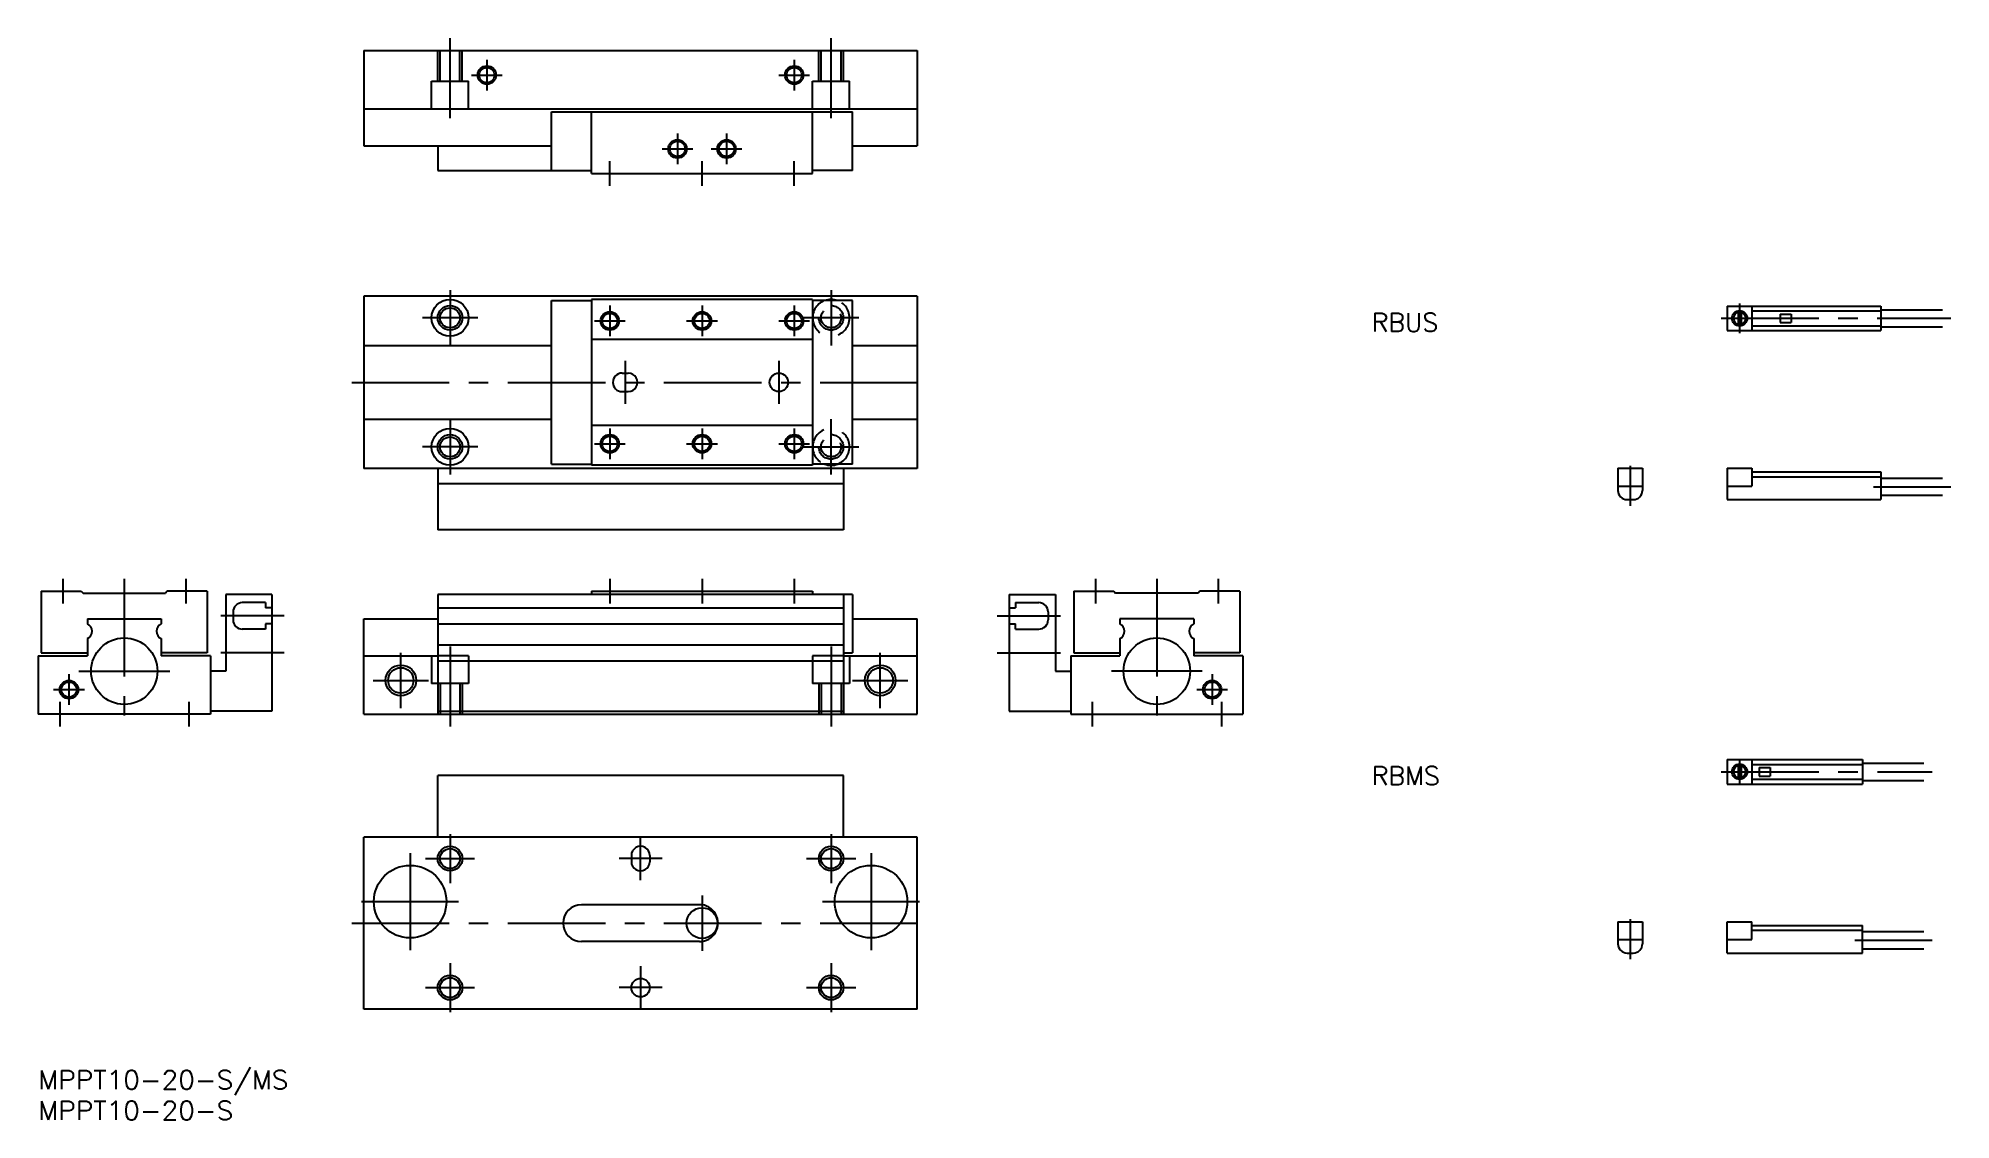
# Model space of a CAD drawing. Extents: x 0 to 311, y -8 to 168.
import ezdxf

# ---------------------------------------------------------------- set-up
doc = ezdxf.new("R2010")
doc.units = 0
doc.header["$LTSCALE"] = 0.5
doc.linetypes.add('CENTER', pattern=[50.8, 31.75, -6.35, 6.35, -6.35])
doc.linetypes.add('DASHED', pattern=[19.05, 12.7, -6.35])
for name, color, linetype in [('MSM_CENTER', 1, 'CENTER'), ('MSM_CONTINUOUS', 7, 'CONTINUOUS'), ('MSM_DASHED', 4, 'DASHED'), ('MSM_NARROW', 5, 'CONTINUOUS'), ('MSM_PART_NUMBER', 7, 'CONTINUOUS')]:
    doc.layers.add(name, color=color, linetype=linetype)
doc.styles.get("Standard").update_dxf_attribs({"font": 'txt.shx', "height": 3, "bigfont": 'bigfont.shx'})

# ---------------------------------------------------------------- blocks, each defined once
blk = doc.blocks.new('*U2')
at = {"layer": 'MSM_PART_NUMBER', "width": 1.055}
blk.add_text('MPPT10-20-S/MS', height=3, dxfattribs=at).set_placement((0, -3))
blk = doc.blocks.new('*U3')
at = {"layer": 'MSM_PART_NUMBER', "width": 1.055}
blk.add_text('MPPT10-20-S', height=3, dxfattribs=at).set_placement((0, -8))
blk = doc.blocks.new('*U5')
at = {"layer": 'MSM_PART_NUMBER'}
blk.add_text('RBUS', height=3, dxfattribs=at).set_placement((216.976109, 120.263231))
blk = doc.blocks.new('*U6')
at = {"layer": 'MSM_PART_NUMBER'}
blk.add_text('RBMS', height=3, dxfattribs=at).set_placement((216.97611, 46.478311))

msp = doc.modelspace()

# ---------------------------------------------------------------- linework, layer by layer
at = {"layer": 'MSM_CENTER'}
for p, q in [((67, 155.000004), (67, 168.000004)), ((128.99997, 155.000004), (128.99997, 168.000004)), ((70.5, 162.000004), (75.5, 162.000004)), ((73, 164.500004), (73, 159.500004)), ((120.49997, 162.000004), (125.49997, 162.000004)), ((122.99997, 164.500004), (122.99997, 159.500004)), ((103.999985, 152.500004), (103.999985, 147.500004)), ((111.999985, 152.500004), (111.999985, 147.500004)), ((101.499985, 150.000004), (106.499985, 150.000004)), ((109.499985, 150.000004), (114.499985, 150.000004)), ((92.999985, 144.000004), (92.999985, 148.000004)), ((107.999985, 144.000004), (107.999985, 148.000004)), ((122.99998, 144.000004), (122.99998, 148.000004)), ((67, 127.000004), (67, 118.000004)), ((92.999985, 124.500004), (92.999985, 119.500004)), ((107.999985, 124.500004), (107.999985, 119.500004)), ((122.99998, 124.500004), (122.99998, 119.500004)), ((128.99997, 127.000004), (128.99997, 118.000004)), ((276.811832, 124.820609), (276.811832, 120.020609)), ((71.5, 122.500004), (62.5, 122.500004)), ((90.499985, 122.000004), (95.499985, 122.000004)), ((105.499985, 122.000004), (110.499985, 122.000004)), ((120.49998, 122.000004), (125.49998, 122.000004)), ((133.49997, 122.500004), (124.49997, 122.500004)), ((273.811829, 122.420609), (311.175518, 122.420609)), ((95.499985, 115.500004), (95.499985, 108.500004)), ((120.49998, 115.500004), (120.49998, 108.500004)), ((51, 112.000004), (145, 112.000004)), ((67, 106.000004), (67, 97.000004)), ((128.99997, 97.000004), (128.99997, 106.000004)), ((92.999985, 104.500004), (92.999985, 99.500004)), ((107.999985, 104.500004), (107.999985, 99.500004)), ((122.999983, 104.500004), (122.999983, 99.500004)), ((71.5, 101.500004), (62.5, 101.500004)), ((90.499985, 102.000004), (95.499985, 102.000004)), ((105.499985, 102.000004), (110.499985, 102.000004)), ((120.499983, 102.000004), (125.499983, 102.000004)), ((124.49997, 101.500004), (133.49997, 101.500004)), ((259.018419, 98.420609), (259.018419, 91.920609)), ((298.581714, 95.020607), (311.175518, 95.020607)), ((4, 80.000004), (4, 76.000004)), ((14, 80.000004), (14, 56.000004)), ((24, 80.000004), (24, 76.000004)), ((92.999985, 80.000004), (92.999985, 76.000004)), ((107.999985, 80.000004), (107.999985, 76.000004)), ((122.99998, 80.000004), (122.99998, 76.000004)), ((172, 80.000004), (172, 76.000004)), ((182, 80.000004), (182, 56.000004)), ((192, 80.000004), (192, 76.000004)), ((40, 74.000004), (29.699997, 74.000004)), ((156, 74.000004), (166.3, 74.000004)), ((67, 69.000004), (67, 56.000004)), ((128.99997, 69.000004), (128.99997, 56.000004)), ((40, 68.000004), (29.699997, 68.000004)), ((59, 59.000004), (59, 68.000004)), ((137, 59.000004), (137, 68.000004)), ((156, 68.000004), (166.3, 68.000004)), ((5, 64.500004), (5, 59.500004)), ((6.600006, 65.000004), (21.399994, 65.000004)), ((54.5, 63.500004), (63.5, 63.500004)), ((132.5, 63.500004), (141.5, 63.500004)), ((189.39999, 65.000004), (174.60001, 65.000004)), ((191, 64.500004), (191, 59.500004)), ((2.5, 62.000004), (7.5, 62.000004)), ((3.5, 60.000004), (3.5, 56.000004)), ((24.5, 60.000004), (24.5, 56.000004)), ((171.5, 60.000004), (171.5, 56.000004)), ((188.5, 62.000004), (193.5, 62.000004)), ((192.5, 60.000004), (192.5, 56.000004)), ((276.811832, 50.635689), (276.811832, 46.635689)), ((273.833609, 48.635689), (308.175518, 48.635689)), ((67, 38.5), (67, 30.5)), ((98, 31), (98, 38)), ((129, 38.5), (129, 30.5)), ((60.500031, 35.400009), (60.500031, 19.600006)), ((63, 34.5), (71, 34.5)), ((101.5, 34.5), (94.5, 34.5)), ((125, 34.5), (133, 34.5)), ((135.49997, 35.400009), (135.49997, 19.600006)), ((108, 28.5), (108, 19.5)), ((52.600029, 27.5), (68.400032, 27.5)), ((127.59997, 27.5), (143.39997, 27.5)), ((51, 24), (145, 24)), ((259.018419, 24.635689), (259.018419, 18.135689)), ((295.581714, 21.235699), (308.175518, 21.235699)), ((67, 17.5), (67, 9.5)), ((98, 17), (98, 10)), ((129, 17.5), (129, 9.5)), ((63, 13.5), (71, 13.5)), ((101.5, 13.5), (94.5, 13.5)), ((125, 13.5), (133, 13.5))]:
    msp.add_line(p, q, dxfattribs=at)
at = {"layer": 'MSM_CONTINUOUS'}
for p, q in [((53, 166.000004), (53, 150.500004)), ((53, 166.000004), (143, 166.000004)), ((143, 166.000004), (143, 150.500004)), ((53, 156.500004), (143, 156.500004)), ((83.499969, 146.500004), (83.499969, 156.000004)), ((83.499969, 156.000004), (132.5, 156.000004)), ((89.999985, 146.000004), (89.999985, 156.000004)), ((125.99998, 146.000004), (125.99998, 156.000004)), ((132.5, 146.500004), (132.5, 156.000004)), ((53, 150.500004), (83.499969, 150.500004)), ((65, 150.500004), (65, 146.500004)), ((132.5, 150.500004), (143, 150.500004)), ((65, 146.500004), (89.999985, 146.500004)), ((132.5, 146.500004), (125.99998, 146.500004)), ((89.999985, 146.000004), (125.99998, 146.000004)), ((53, 126.000004), (53, 98.000004)), ((143, 126.000004), (53, 126.000004)), ((83.499969, 98.700004), (83.499969, 125.300004)), ((83.499969, 125.300004), (89.999985, 125.300004)), ((89.999985, 125.500004), (89.999985, 98.500004)), ((125.99998, 125.500004), (89.999985, 125.500004)), ((125.99998, 125.500004), (125.99998, 98.500004)), ((132.5, 125.300004), (125.99998, 125.300004)), ((132.5, 98.700004), (132.5, 125.300004)), ((143, 126.000004), (143, 98.000004)), ((274.811832, 124.420609), (274.811832, 120.420609)), ((274.811832, 124.420609), (299.811832, 124.420609)), ((276.561832, 123.645359), (276.561832, 121.195859)), ((277.061832, 123.645359), (277.061832, 121.195859)), ((278.811824, 124.420609), (278.811824, 120.420609)), ((278.811824, 123.620609), (299.811832, 123.620609)), ((283.411831, 123.120609), (283.411831, 121.720599)), ((283.411831, 123.120609), (285.211834, 123.120609)), ((283.411831, 121.720599), (285.211834, 121.720599)), ((285.211834, 123.120609), (285.211834, 121.720599)), ((299.811832, 124.420609), (299.811832, 120.420609)), ((299.811832, 123.820599), (309.811832, 123.820599)), ((125.99998, 119.000004), (89.999985, 119.000004)), ((274.811832, 120.420609), (299.811832, 120.420609)), ((278.811824, 121.220599), (299.811832, 121.220599)), ((299.811832, 121.020609), (309.811832, 121.020609)), ((53, 118.000004), (83.499969, 118.000004)), ((132.5, 118.000004), (143, 118.000004)), ((94.999985, 113.500004), (95.999985, 113.500004)), ((94.999985, 110.500004), (95.999985, 110.500004)), ((53, 106.000004), (83.499969, 106.000004)), ((132.5, 106.000004), (143, 106.000004)), ((125.99998, 105.000004), (89.999985, 105.000004)), ((143, 98.000004), (53, 98.000004)), ((65, 98.000004), (65, 88.000004)), ((83.499969, 98.700004), (89.999985, 98.700004)), ((125.99998, 98.500004), (89.999985, 98.500004)), ((132.5, 98.700004), (125.99998, 98.700004)), ((131, 98.000004), (131, 88.000004)), ((257.018419, 98.020607), (261.018419, 98.020607)), ((257.018419, 98.020607), (257.018419, 94.420609)), ((261.018419, 98.020607), (261.018419, 94.420609)), ((274.811832, 98.020607), (278.811824, 98.020607)), ((274.811832, 98.020607), (274.811832, 92.920609)), ((278.811824, 98.020607), (278.811824, 95.120614)), ((278.811824, 97.420609), (299.811832, 97.420609)), ((278.811824, 96.620614), (299.811832, 96.620614)), ((299.811832, 97.420609), (299.811832, 92.920609)), ((131, 95.500004), (65, 95.500004)), ((257.018419, 95.120614), (261.018419, 95.120614)), ((274.811832, 95.120614), (278.811824, 95.120614)), ((299.811832, 96.420609), (309.811832, 96.420609)), ((299.811832, 93.620614), (309.811832, 93.620614)), ((258.518419, 92.920609), (259.518419, 92.920609)), ((274.811832, 92.920609), (299.811832, 92.920609)), ((131, 88.000004), (65, 88.000004)), ((0.5, 78.000004), (0.5, 68.000004)), ((0.5, 78.000004), (7, 78.000004)), ((6.999986, 77.999996), (7.29999, 77.699993)), ((20.999985, 78.000012), (20.69998, 77.700009)), ((27.5, 78.000004), (21, 78.000004)), ((27.5, 78.000004), (27.5, 68.000004)), ((89.999985, 78.000004), (89.999985, 77.500004)), ((89.999985, 78.000004), (125.99998, 78.000004)), ((125.99998, 78.000004), (125.99998, 77.500004)), ((168.5, 78.000004), (168.5, 68.000004)), ((168.5, 78.000004), (175, 78.000004)), ((175.00002, 78.000012), (175.30002, 77.700009)), ((189, 77.999989), (188.7, 77.699986)), ((195.5, 78.000004), (189, 78.000004)), ((195.5, 78.000004), (195.5, 68.000004)), ((7.299988, 77.700001), (20.699982, 77.700001)), ((30.5, 77.500004), (30.5, 65.000004)), ((38, 77.500004), (30.5, 77.500004)), ((37, 76.149998), (33.199997, 76.149998)), ((37, 76.149998), (37, 75.300007)), ((38, 75.300007), (37, 75.300007)), ((38, 77.500004), (38, 58.500004)), ((65, 77.500004), (65, 58.500004)), ((132.5, 77.500004), (65, 77.500004)), ((65, 75.300007), (131, 75.300007)), ((131, 77.500004), (131, 58.500004)), ((132.5, 77.500004), (132.5, 68.000004)), ((158, 77.500004), (158, 58.500004)), ((158, 77.500004), (165.5, 77.500004)), ((158, 75.300007), (159, 75.300007)), ((159, 76.149998), (159, 75.300007)), ((159, 76.149998), (162.8, 76.149998)), ((165.5, 77.500004), (165.5, 65.000004)), ((188.70001, 77.700001), (175.30002, 77.700001)), ((8, 73.500004), (8, 72.709339)), ((8, 73.500004), (20, 73.500004)), ((20, 73.500004), (20, 72.709339)), ((31.699997, 74.649998), (31.699997, 73.35001)), ((37, 71.85001), (33.199997, 71.85001)), ((37, 72.700001), (37, 71.85001)), ((38, 72.700001), (37, 72.700001)), ((53, 73.500004), (65, 73.500004)), ((53, 58.000004), (53, 73.500004)), ((65, 72.700001), (131, 72.700001)), ((132.5, 73.500004), (143, 73.500004)), ((143, 58.000004), (143, 73.500004)), ((158, 72.700001), (159, 72.700001)), ((159, 71.85001), (159, 72.700001)), ((159, 71.85001), (162.8, 71.85001)), ((164.3, 74.649998), (164.3, 73.35001)), ((176, 73.500004), (176, 72.709339)), ((188, 73.500004), (176, 73.500004)), ((188, 73.500004), (188, 72.709339)), ((8, 70.290669), (8, 67.500004)), ((20, 70.290669), (20, 67.500004)), ((65, 69.300007), (131, 69.300007)), ((176, 70.290669), (176, 67.500004)), ((188, 70.290669), (188, 67.500004)), ((0, 67.500004), (8, 67.500004)), ((0, 67.500004), (0, 58.000004)), ((0.5, 68.000004), (8, 68.000004)), ((27.5, 68.000004), (20, 68.000004)), ((28, 67.500004), (20, 67.500004)), ((28, 67.500004), (28, 58.000004)), ((53, 67.500004), (65, 67.500004)), ((65, 66.700001), (131, 66.700001)), ((131, 68.000004), (132.5, 68.000004)), ((131, 67.500004), (143, 67.500004)), ((168, 67.500004), (176, 67.500004)), ((168, 67.500004), (168, 58.000004)), ((168.5, 68.000004), (176, 68.000004)), ((195.5, 68.000004), (188, 68.000004)), ((196, 67.500004), (188, 67.500004)), ((196, 67.500004), (196, 58.000004)), ((30.5, 65.000004), (28, 65.000004)), ((165.5, 65.000004), (168, 65.000004)), ((28, 58.000004), (0, 58.000004)), ((38, 58.500004), (28, 58.500004)), ((53, 58.000004), (143, 58.000004)), ((65, 58.500004), (131, 58.500004)), ((158, 58.500004), (168, 58.500004)), ((168, 58.000004), (196, 58.000004)), ((274.811832, 50.635689), (274.811832, 46.635689)), ((274.811832, 50.635689), (296.811832, 50.635689)), ((276.561832, 49.860439), (276.561832, 47.410939)), ((277.061832, 49.860439), (277.061832, 47.410939)), ((278.81184, 50.635689), (278.81184, 46.635689)), ((278.81184, 49.835689), (296.811832, 49.835689)), ((296.811832, 50.635689), (296.811832, 46.635689)), ((296.811832, 50.035689), (306.81184, 50.035689)), ((65, 38.000015), (65, 48.000012)), ((131, 48.000012), (65, 48.000012)), ((131, 38.000015), (131, 48.000012)), ((278.81184, 47.435689), (296.811832, 47.435689)), ((280.011829, 49.335689), (281.811832, 49.335689)), ((280.011829, 49.335689), (280.011829, 47.935689)), ((280.011829, 47.935689), (281.811832, 47.935689)), ((281.811832, 49.335689), (281.811832, 47.935689)), ((296.811832, 47.235689), (306.81184, 47.235689)), ((274.811832, 46.635689), (296.811832, 46.635689)), ((53, 10), (53, 38)), ((143, 38), (53, 38)), ((143, 10), (143, 38)), ((96.5, 35), (96.5, 34)), ((99.5, 35), (99.5, 34)), ((107.599998, 27), (88.400002, 27)), ((257.018419, 24.235699), (261.018419, 24.235699)), ((257.018419, 24.235699), (257.018419, 20.635689)), ((261.018419, 24.235699), (261.018419, 20.635689)), ((274.811832, 24.235699), (278.81184, 24.235699)), ((274.811832, 19.135689), (274.811832, 24.235699)), ((278.81184, 21.335689), (278.81184, 24.235699)), ((278.81184, 23.635689), (296.811832, 23.635689)), ((278.81184, 22.835699), (296.811832, 22.835699)), ((296.811832, 19.135689), (296.811832, 23.635689)), ((296.811832, 22.635689), (306.81184, 22.635689)), ((107.599998, 21), (88.400002, 21)), ((257.018419, 21.335689), (261.018419, 21.335689)), ((258.518419, 19.135689), (259.518419, 19.135689)), ((274.811832, 21.335689), (278.81184, 21.335689)), ((274.811832, 19.135689), (296.811832, 19.135689)), ((296.811832, 19.835699), (306.81184, 19.835699)), ((143, 10), (53, 10))]:
    msp.add_line(p, q, dxfattribs=at)
for centre, radius in [((73, 162.000004), 1.2295), ((122.99997, 162.000004), 1.2295), ((103.999985, 150.000004), 1.2295), ((111.999985, 150.000004), 1.2295), ((67, 122.500004), 3), ((67, 122.500004), 1.621), ((92.999985, 122.000004), 1.2295), ((107.999985, 122.000004), 1.2295), ((122.99998, 122.000004), 1.2295), ((276.811832, 122.420609), 1.25), ((120.49998, 112.000004), 1.5), ((67, 101.500004), 3), ((67, 101.500004), 1.621), ((92.999985, 102.000004), 1.2295), ((107.999985, 102.000004), 1.2295), ((122.999983, 102.000004), 1.2295), ((14, 65.000004), 5.4), ((182, 65.000004), 5.4), ((59, 63.500004), 2.067), ((137, 63.500004), 2.067), ((5, 62.000004), 1.2295), ((191, 62.000004), 1.2295), ((276.811832, 48.635689), 1.25), ((67, 34.5), 1.621), ((129, 34.5), 1.621), ((60.500031, 27.5), 5.9), ((135.49997, 27.5), 5.9), ((108, 24), 2.5), ((67, 13.5), 1.621), ((98, 13.5), 1.5), ((129, 13.5), 1.621)]:
    msp.add_circle(centre, radius, dxfattribs=at)
for centre, radius, start, end in [((128.99997, 122.500004), 3, 68.96053022, 111.03946978), ((276.811832, 122.420609), 1, 104.47752, 255.52249), ((276.811832, 122.420609), 1, 284.47751, 75.522488), ((94.999985, 112.000004), 1.5, 90.000003, 270), ((95.999985, 112.000004), 1.5, 270, 90.000003), ((128.99997, 101.499994), 3, 248.95999825, 291.03946978), ((258.518419, 94.420609), 1.5, 179.99999, 270), ((259.518419, 94.420609), 1.5, 270, 0), ((33.199997, 74.649998), 1.5, 90.000003, 180.00001), ((162.8, 74.649998), 1.5, 359.99999, 89.999996), ((7.399994, 71.500004), 1.350003, 296.38621, 63.610023), ((20.599991, 71.500004), 1.35, 116.38737, 243.61085), ((33.199997, 73.35001), 1.5, 179.99999, 270), ((162.8, 73.35001), 1.5, 270, 0.000009), ((175.40001, 71.500004), 1.35, 296.38914, 63.612632), ((188.60001, 71.500004), 1.350003, 116.38998, 243.61378), ((276.811832, 48.635689), 1, 104.47751, 255.52249), ((276.811832, 48.635689), 1, 284.47751, 75.522488), ((98, 35), 1.5, 0, 180.00001), ((98, 34), 1.5, 179.99999, 0.00001), ((88.400002, 24), 3, 90.000003, 270), ((107.599998, 24), 3, 270, 90.000003), ((258.518419, 20.635689), 1.5, 179.99999, 270), ((259.518419, 20.635689), 1.5, 270, 0)]:
    msp.add_arc(centre, radius, start, end, dxfattribs=at)
at = {"layer": 'MSM_DASHED'}
for p, q in [((65, 161.000004), (65, 166.000004)), ((65.379, 161.000004), (65.379, 166.000004)), ((68.621, 161.000004), (68.621, 166.000004)), ((69, 161.000004), (69, 166.000004)), ((126.99997, 161.000004), (126.99997, 166.000004)), ((127.37897, 161.000004), (127.37897, 166.000004)), ((130.62097, 161.000004), (130.62097, 166.000004)), ((130.99997, 161.000004), (130.99997, 166.000004)), ((64, 161.000004), (70, 161.000004)), ((64, 156.500004), (64, 161.000004)), ((70, 156.500004), (70, 161.000004)), ((125.99997, 161.000004), (131.99997, 161.000004)), ((125.99997, 156.500004), (125.99997, 161.000004)), ((131.99997, 156.500004), (131.99997, 161.000004)), ((64, 67.500004), (64, 63.000004)), ((70, 67.500004), (65, 67.500004)), ((70, 67.500004), (70, 63.000004)), ((125.99997, 67.500004), (125.99997, 63.000004)), ((130.99997, 67.500004), (125.99997, 67.500004)), ((131.99997, 67.500004), (131.99997, 63.000004)), ((70, 63.000004), (64, 63.000004)), ((65, 63.000004), (65, 58.000004)), ((65.379, 63.000004), (65.379, 58.000004)), ((68.621, 63.000004), (68.621, 58.000004)), ((69, 63.000004), (69, 58.000004)), ((131.99997, 63.000004), (125.99997, 63.000004)), ((126.99997, 63.000004), (126.99997, 58.000004)), ((127.37897, 63.000004), (127.37897, 58.000004)), ((130.62097, 63.000004), (130.62097, 58.000004)), ((130.99997, 63.000004), (130.99997, 58.000004))]:
    msp.add_line(p, q, dxfattribs=at)
for centre, radius in [((128.99997, 122.500004), 2), ((128.99997, 122.500004), 1.621), ((128.99997, 101.500004), 2), ((128.99997, 101.500004), 1.621)]:
    msp.add_circle(centre, radius, dxfattribs=at)
for centre, start, end in [((128.99997, 122.500004), 111.03946978, 68.96053022), ((128.99997, 101.500004), 291.03946978, 248.96053022)]:
    msp.add_arc(centre, 3, start, end, dxfattribs=at)
at = {"layer": 'MSM_NARROW'}
for centre, radius in [((73, 162.000004), 1.5), ((122.99997, 162.000004), 1.5), ((103.999985, 150.000004), 1.5), ((111.999985, 150.000004), 1.5), ((67, 122.500004), 2), ((92.999985, 122.000004), 1.5), ((107.999985, 122.000004), 1.5), ((122.99998, 122.000004), 1.5), ((67, 101.500004), 2), ((92.999985, 102.000004), 1.5), ((107.999985, 102.000004), 1.5), ((122.999983, 102.000004), 1.5), ((59, 63.500004), 2.5), ((137, 63.500004), 2.5), ((5, 62.000004), 1.5), ((191, 62.000004), 1.5), ((67, 34.5), 2), ((129, 34.5), 2), ((67, 13.5), 2), ((129, 13.5), 2)]:
    msp.add_circle(centre, radius, dxfattribs=at)

# ---------------------------------------------------------------- block references
at = {"layer": 'MSM_CONTINUOUS'}
for name in ['*U5', '*U6', '*U2', '*U3']:
    msp.add_blockref(name, (0, 0), dxfattribs=at)

doc.saveas('drawing.dxf')
